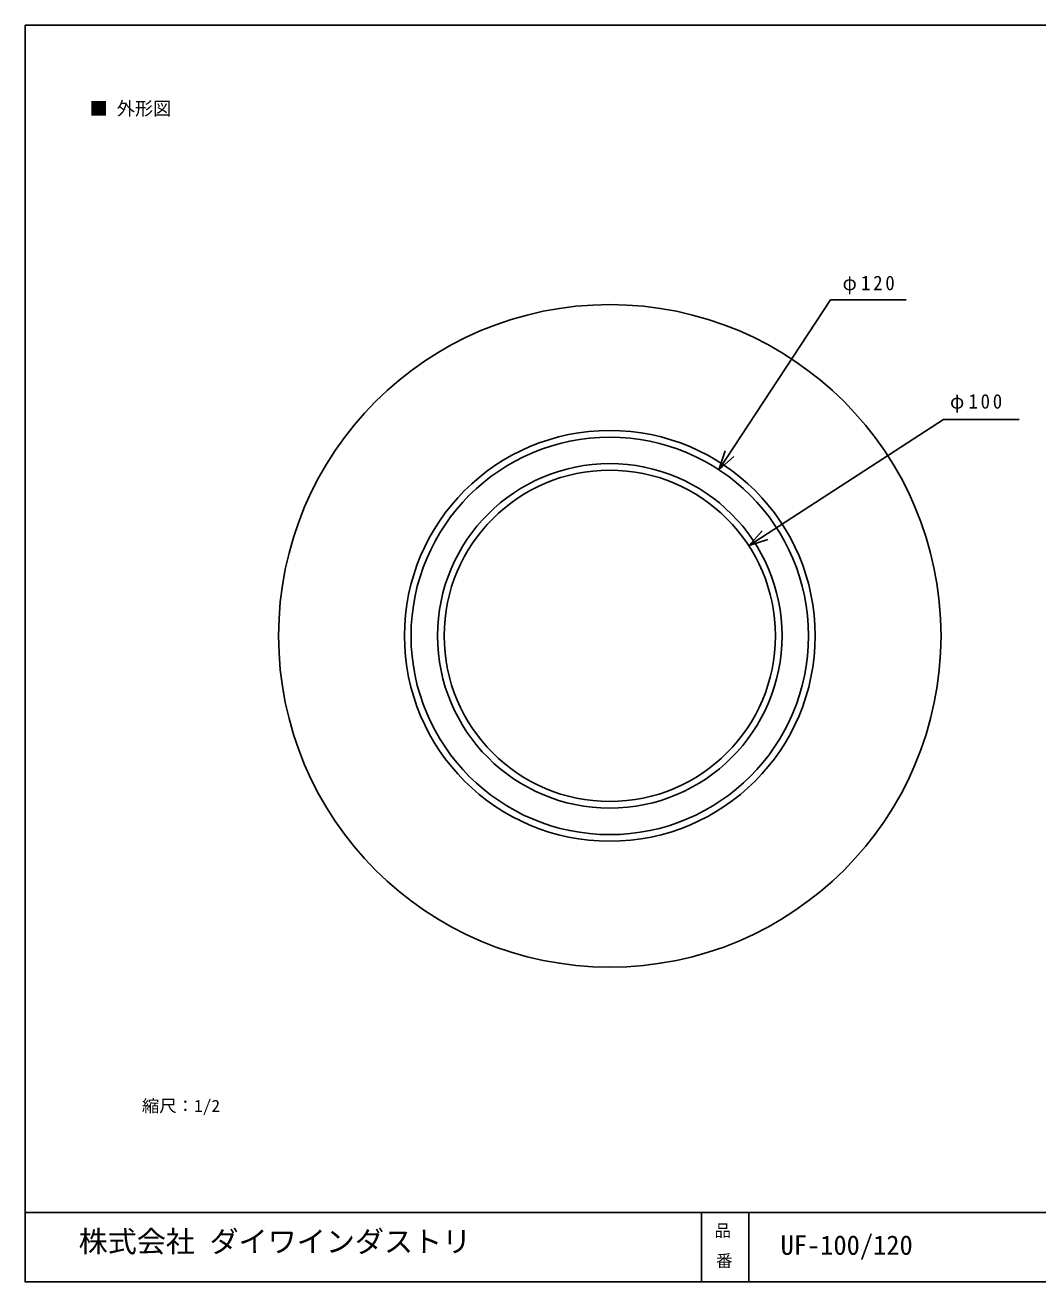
# Model space of a CAD drawing. Units: millimetres on the paper, scale 1:2. Extents: x -142 to 142, y -95 to 95.
# Drawn here: x -141.8 to 11.1, y -94.8 to 94.8 of the extents above; entities that cross this region are included whole.
import ezdxf
from ezdxf.enums import TextEntityAlignment as Align

# ---------------------------------------------------------------- set-up
doc = ezdxf.new("R2010")
doc.units = ezdxf.units.MM
for name, color, linetype in [('0-0_0', 7, 'Continuous'), ('0-1_外形線', 7, 'Continuous'), ('0-3_枠', 7, 'Continuous'), ('0-5_レイヤー_1_0', 7, 'Continuous')]:
    doc.layers.add(name, color=color, linetype=linetype)
doc.styles.add('ＭＳ ゴシック', font='')
doc.styles.get('ＭＳ ゴシック').set_extended_font_data('MS Gothic')

msp = doc.modelspace()

# ---------------------------------------------------------------- linework, layer by layer
at = {"layer": '0-0_0'}
for p, q in [((-20.231, 53.396), (-37.08, 27.734)), ((-8.802, 53.396), (-20.231, 53.396)), ((-3.184, 35.34), (-32.524, 16.302)), ((8.245, 35.34), (-3.184, 35.34)), ((-37.08, 27.734), (-36.139, 30.583)), ((-37.08, 27.734), (-34.84, 29.73)), ((-32.524, 16.302), (-30.516, 18.53)), ((-32.524, 16.302), (-29.671, 17.228))]:
    msp.add_line(p, q, dxfattribs=at)
for radius in [50, 31, 30, 26, 25]:
    msp.add_circle((-53.541, 2.664), radius, dxfattribs=at)
at = {"layer": '0-3_枠'}
for p, q in [((141.803, -84.358), (-141.803, -84.354)), ((-39.681, -84.522), (-39.681, -94.842)), ((-32.546, -84.522), (-32.546, -94.842))]:
    msp.add_line(p, q, dxfattribs=at)
msp.add_lwpolyline([(-141.803, 94.842), (141.803, 94.842), (141.803, -94.842), (-141.803, -94.842)], close=True, dxfattribs=at)

# ---------------------------------------------------------------- texts
at = {"layer": '0-0_0', "style": 'ＭＳ ゴシック', "width": 1.05}
msp.add_text('縮尺：1/2', height=1.833, dxfattribs=at).set_placement((-124.174, -69.745), align=Align.BOTTOM_LEFT)
at = {"layer": '0-0_0', "char_height": 2.199, "attachment_point": 7, "style": 'ＭＳ ゴシック'}
for s, insert in [('\\T1.29;\\W0.95;φ120', (-18.404, 54.233)), ('\\T1.29;\\W0.95;φ100', (-2.183, 36.362))]:
    msp.add_mtext(s, dxfattribs=dict(at, insert=insert))
at = {"layer": '0-1_外形線', "style": 'ＭＳ ゴシック'}
msp.add_text('UF-100/120', height=2.933, dxfattribs=at).set_placement((-27.762, -91.637), align=Align.BOTTOM_LEFT)
at = {"layer": '0-3_枠', "style": 'ＭＳ ゴシック'}
for s, p in [('品', (-37.741, -88.569)), ('番', (-37.514, -93.119))]:
    msp.add_text(s, height=1.833, dxfattribs=at).set_placement(p, align=Align.BOTTOM_LEFT)
at = {"layer": '0-5_レイヤー_1_0', "style": 'ＭＳ ゴシック'}
for s, height, p in [('■ 外形図', 2.012, (-132.08, 80.652)), ('株式会社 ダイワインダストリ', 3.219, (-133.726, -91.326))]:
    msp.add_text(s, height=height, dxfattribs=at).set_placement(p, align=Align.BOTTOM_LEFT)

doc.saveas('drawing.dxf')
